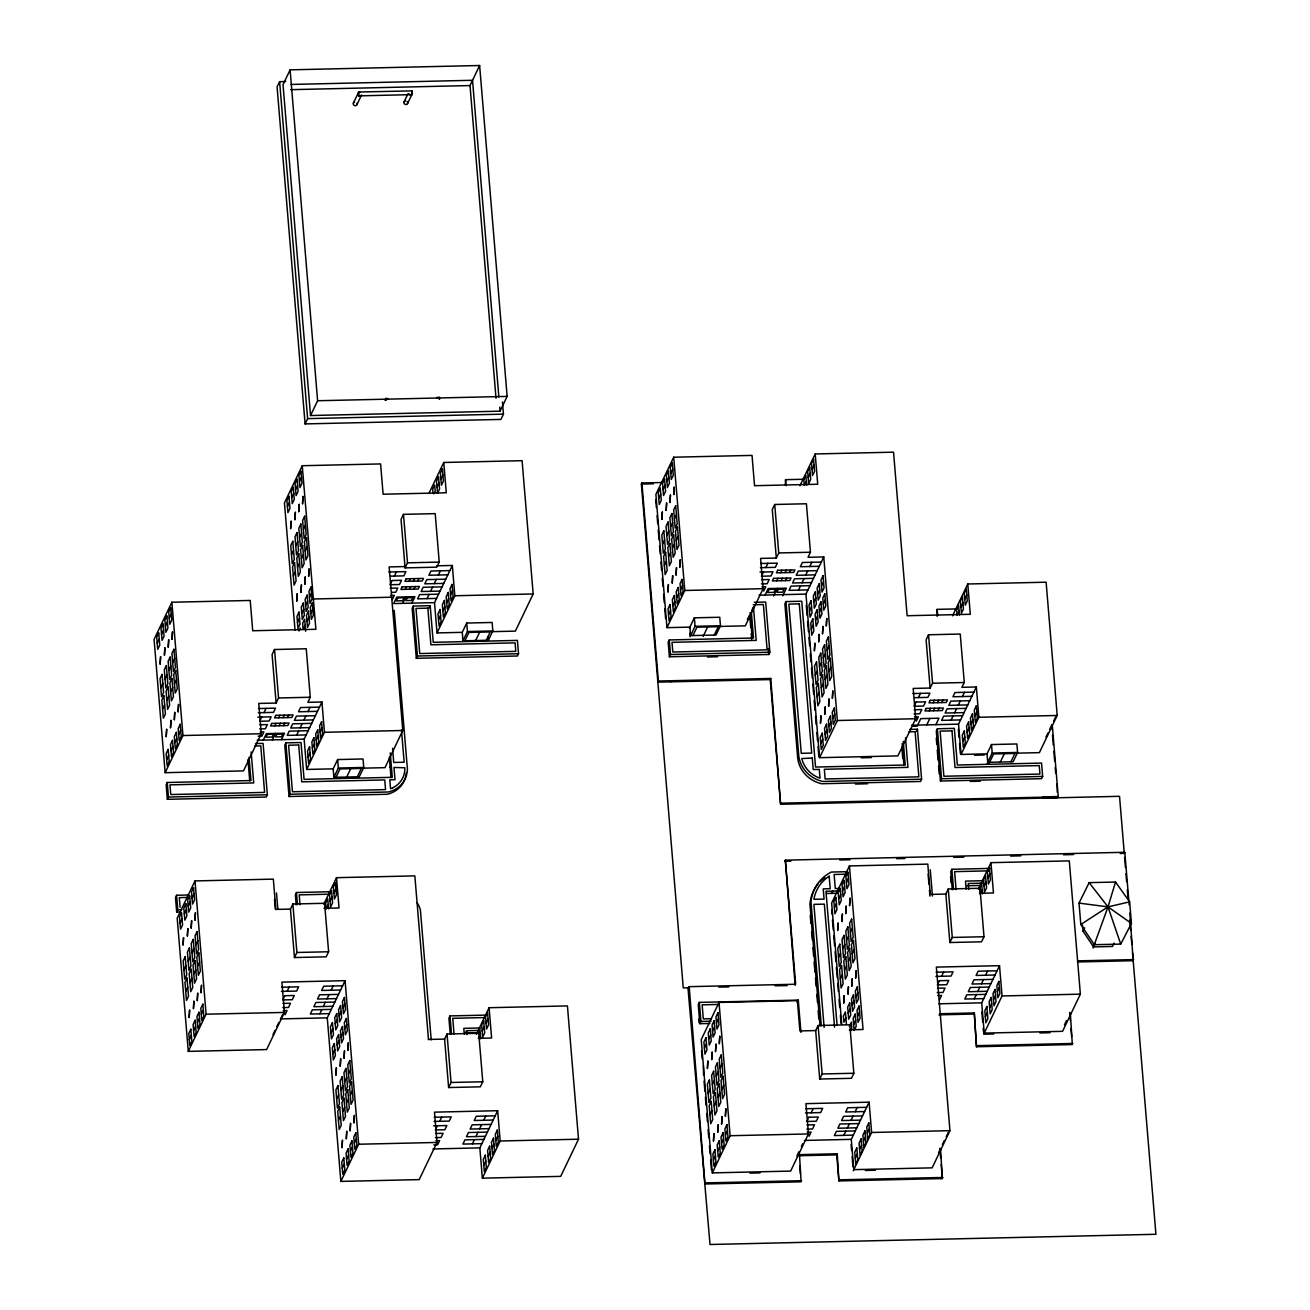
<?xml version="1.0" encoding="UTF-8"?>
<svg xmlns="http://www.w3.org/2000/svg" width="1310" height="1310" viewBox="0 0 1310 1310"><rect width="100%" height="100%" fill="white"/><g stroke="black" fill="none" stroke-linecap="round" stroke-linejoin="round"><path stroke-width="1.5" d="M385.549 399.959L385.877 398.207L386.221 400.287M438.866 398.731L439.194 396.979L439.538 399.059M1115.531 882.039L1107.998 906.88L1094.276 944.706L1120.721 944.101L1131.431 923.386L1129.646 901.853L1115.531 882.039L1089.15 882.645L1079.031 903.098L1080.815 924.467L1094.276 944.706M719.305 626.442L745.308 625.852L763.108 588.681L760.586 558.404L776.322 558.044L778.746 552.951L774.718 504.481L806.42 503.76L810.448 552.231L808.024 557.307L823.761 556.947L837.368 720.516L819.552 757.688L897.89 755.886L915.69 718.731L913.185 688.438L930.1 688.045L932.556 683.231L928.528 634.777L960.246 634.04L964.275 682.51L961.818 687.324L976.343 686.98L978.865 717.274L961.065 754.445L987.036 753.84L991.49 744.555L1016.887 743.965L1017.592 752.448L1013.138 761.749L987.74 762.322L987.036 753.84M285.727 81.531L279.619 81.678L277.081 86.951L305.099 423.916L500.928 419.413L503.449 414.14L502.45 401.957M290.099 69.839L283.026 84.626L310.535 415.532L500.043 411.176L507.134 396.406L479.624 65.5L290.099 69.839L317.61 400.745L310.535 415.532M353.438 102.999L358.089 93.288M356.877 104.751L361.527 95.024A1.932 1.785 25.6 0 1 358.236 95.106A1.932 1.785 25.6 0 1 359.66 92.339M404.102 101.836L407.983 93.747M407.541 103.588L412.191 93.861M491.61 631.666L515.37 631.125L533.17 593.954L522.084 460.678L443.762 462.479L446.284 492.773L383.11 494.214L380.588 463.92L302.25 465.721L315.89 629.291L252.715 630.749L250.21 600.455L171.872 602.24L154.072 639.411L165.142 772.687L243.48 770.902L261.279 733.731L258.758 703.437L276.132 703.044L278.555 697.968L274.527 649.514L306.245 648.777L310.273 697.247L307.85 702.324L321.933 701.996L324.454 732.29L306.655 769.445L333.182 768.839L337.636 759.554L363.034 758.965L363.738 767.447L359.284 776.748L333.886 777.321L333.182 768.839M157.233 643.292L159.247 639.083M161.539 634.302L163.57 630.077M165.387 626.278L167.402 622.053M169.236 618.222L171.266 613.997M168.875 670.409L170.889 666.184M172.674 662.582L174.705 658.357M160.819 687.717L162.833 683.492M165.044 678.908L167.074 674.683M170.66 691.778L172.691 687.553M174.476 683.951L176.49 679.726M162.604 709.087L164.634 704.862M166.845 700.293L168.859 696.068M305.099 423.916L307.621 418.627L279.619 81.678M495.999 398.191L470.012 85.559L479.624 65.5M302.25 465.721L284.45 502.893L295.028 630.11M287.43 506.577L289.461 502.352M291.753 497.571L293.767 493.346M295.585 489.547L297.616 485.322M299.45 481.49L301.464 477.266M166.665 759.653L168.695 755.444M170.971 750.646L173.002 746.438M174.82 742.639L176.85 738.414M178.684 734.582L180.698 730.358M165.142 772.687L182.958 735.532L171.872 602.24M249.047 757.311L250.98 780.563L167.238 782.496L166.157 784.772L167.352 799.313L266.257 797.037L267.355 794.761L263.081 743.392L255.499 743.556M167.352 799.313L168.45 797.037L167.238 782.496M299.564 537.362L301.595 533.137M291.508 554.654L293.538 550.429M295.749 545.861L297.779 541.636M303.38 529.535L305.394 525.31M301.365 558.731L303.396 554.507M305.165 550.904L307.195 546.679M293.309 576.023L295.323 571.799M297.55 567.23L299.564 563.005M274.527 649.514L272.103 654.574L276.132 703.044M297.485 622.414L299.499 618.189M301.791 613.408L303.822 609.183M305.639 605.384L307.654 601.175M309.488 597.344L311.518 593.119M298.991 630.962L300.35 628.145M305.165 625.197L303.134 629.422L302.643 623.364L304.657 619.139L305.672 631.256M306.982 621.415L308.996 617.19M310.83 613.358L312.861 609.134M260.313 719.845L261.673 717.045M264.014 712.607L266.028 708.383M188.82 894.992L176.588 895.27L175.491 897.547L176.703 912.087L180.796 911.989M176.703 912.087L177.8 909.811L176.588 895.27M290.443 909.091L294.472 957.544L326.19 956.824L328.613 951.764L324.585 903.294L292.867 904.015L290.443 909.091L275.853 909.418L273.331 879.125L195.01 880.926L177.194 918.097L188.28 1051.373L266.618 1049.572L284.417 1012.417L281.896 982.123L345.07 980.666L358.678 1144.236L340.862 1181.407L419.2 1179.606L437 1142.451L434.478 1112.157L497.653 1110.7L500.174 1140.994L482.358 1178.165L560.696 1176.364L578.512 1139.209L567.426 1005.916L489.089 1007.717L476.365 1034.261M263.261 740.101L266.356 733.633L284.548 733.223L281.453 739.675M180.027 923.108L182.041 918.883M184.333 914.102L186.364 909.877M188.181 906.078L190.196 901.853M192.03 898.021L194.06 893.813M274.854 725.855L276.066 723.333M278.719 717.782L279.931 715.244M272.365 739.888L275.46 733.42M279.177 725.756L280.389 723.235M283.058 717.683L284.27 715.145M283.5 725.658L284.712 723.12M287.381 717.569L288.593 715.047M390.249 752.923L392.279 777.321L304.084 779.352L301.022 742.524L285.858 742.868L284.778 745.144L289.035 796.513L387.187 794.269A26.724 24.874 25.6 0 0 406.215 773.113M191.997 952.714L194.011 948.489M183.924 970.022L185.954 965.797M188.165 961.212L190.196 957.004M195.796 944.887L197.81 940.662M296.682 735.156L298.696 730.931M300.186 727.82L302.217 723.595M303.871 720.14L305.885 715.915M307.981 711.559L310.011 707.334M403.48 514.355L401.056 519.431L405.085 567.885L436.787 567.164L439.227 562.105L435.198 513.635L403.48 514.355L407.508 562.825L405.085 567.885M306.655 769.445L304.133 739.151L321.933 701.996M193.782 974.083L195.812 969.858M197.581 966.256L199.611 962.031M185.725 991.392L187.739 987.167M189.966 982.598L191.98 978.374M429.336 492.56L443.762 462.479M394.392 576.072L396.422 571.848M433.872 493.854L435.215 491.037L434.707 484.978L432.693 489.203L433.02 493.231M437.032 487.238L439.063 483.013M440.897 479.182L442.911 474.973M289.035 796.513L290.132 794.237L285.858 742.868M308.046 757.065L310.077 752.841M312.369 748.059L314.384 743.834M316.201 740.035L318.232 735.811M320.066 731.979L322.096 727.754M392.296 599.571L394.31 595.346L390.527 595.444M189.295 1039.551L191.326 1035.326M193.618 1030.544L195.632 1026.32M197.45 1022.537L199.48 1018.312M201.314 1014.48L203.345 1010.256M405.232 589.336L406.444 586.798M409.113 581.247L410.325 578.709M188.28 1051.373L206.096 1014.202L195.01 880.926M402.743 603.353L405.838 596.901M409.555 589.238L410.783 586.7M413.436 581.149L414.648 578.611M413.894 589.14L415.106 586.602M417.759 581.05L418.971 578.512M411.848 603.157L414.942 596.689L396.75 597.114L393.639 603.566L434.511 602.633L452.327 565.462L436.688 565.822M413.256 606.072L412.175 608.348L416.318 658.324L517.434 655.999L518.531 653.723L517.417 640.393L433.233 642.326L430.188 605.678L413.256 606.072L417.415 656.032L416.318 658.324M333.886 777.321L338.34 768.037L337.636 759.554M335.982 777.272L339.978 768.921L361.331 768.43L357.335 776.781M427.06 598.621L429.091 594.396M430.581 591.301L432.595 587.077M434.249 583.621L436.279 579.397M438.375 575.024L440.389 570.8M346.708 777.026L350.72 768.675M429.107 607.955L430.188 605.678M331.152 891.717L296.469 892.519L295.372 894.796L296.207 904.866M438.539 619.794L440.569 615.569M442.862 610.788L444.876 606.563M446.694 602.764L448.724 598.539M450.558 594.724L452.572 590.499M462.266 632.337L462.97 640.819L488.368 640.246L492.822 630.945L492.118 622.463L466.72 623.052L462.266 632.337L437.032 632.926L454.832 595.755L452.327 565.462M404.97 566.559L389.152 566.919L402.792 730.489L384.976 767.66L362.641 768.168M294.472 957.544L296.895 952.485L292.867 904.015M323.783 904.228L336.506 877.684L414.844 875.882L428.485 1039.567M390.167 767.382L391.264 765.106M328.221 904.817L326.206 909.042L325.699 902.983L327.729 898.758L328.564 908.845M330.038 901.018L332.069 896.793M333.903 892.962L335.917 888.737M287.136 991.277L289.166 987.052M272.988 1034.654L275.018 1030.43M276.836 1026.647L278.85 1022.422M280.684 1018.59L282.714 1014.366M462.97 640.819L467.424 631.535L466.72 623.052M285.04 1014.775L287.07 1010.55L283.271 1010.649M464.903 640.786L468.898 632.435L490.251 631.944L486.256 640.295M475.645 640.541L479.64 632.19M319.82 1013.825L321.834 1009.601M323.324 1006.506L325.339 1002.281M327.009 998.826L329.023 994.601M331.119 990.229L333.149 986.004M340.862 1181.407L327.271 1017.837L345.07 980.666M330.939 1032.837L332.953 1028.612M335.245 1023.831L337.276 1019.606M339.094 1015.823L341.108 1011.598M342.942 1007.767L344.972 1003.542M332.805 1053.846L334.836 1049.621M337.128 1044.84L339.159 1040.615M340.96 1036.832L342.991 1032.608M344.825 1028.776L346.855 1024.551M344.71 1081.7L346.741 1077.475M336.654 1098.992L338.684 1094.767M340.895 1090.198L342.925 1085.974M348.526 1073.872L350.54 1069.648M1129.171 904.915L1124.799 852.286L785.345 860.162L795.661 984.236L689.175 986.676L688.651 987.773L683.263 987.904L641.376 484.061L641.9 482.964L662.074 482.506M346.511 1103.069L348.542 1098.844M350.31 1095.242L352.341 1091.017M338.455 1120.378L340.469 1116.153M342.696 1111.568L344.71 1107.343M1016.282 753.168L1039.387 752.644L1057.203 715.473L1046.117 582.197L967.779 583.998L970.301 614.292L907.126 615.733L893.535 452.163L815.197 453.964L817.718 484.242L754.544 485.699L752.038 455.405L673.7 457.206L655.884 494.361L666.97 627.654L689.895 627.13L690.616 635.612L715.997 635.023L720.451 625.738L719.747 617.256L694.349 617.829L689.371 628.227M658.733 498.471L660.764 494.263M663.057 489.482L665.071 485.257M666.888 481.458L668.919 477.233M670.753 473.401L672.783 469.176M342.27 1168.176L344.301 1163.951M346.593 1159.17L348.607 1154.945M350.425 1151.146L352.456 1146.938M354.29 1143.106L356.304 1138.881M670.622 526.849L672.652 522.625M674.421 519.022L676.451 514.797M662.565 544.141L664.579 539.917M666.806 535.348L668.82 531.123M664.35 565.527L666.381 561.302M668.591 556.717L670.622 552.492M672.423 548.219L674.437 543.994M676.222 540.391L678.252 536.167M486.174 1015.103L450.001 1015.921L448.921 1018.214L450.247 1034.163M444.598 1039.092L447.037 1034.016L478.74 1033.295L482.768 1081.765L480.344 1086.825L448.626 1087.546L444.598 1039.092L428.435 1039.452M478.723 1030.446L466.557 1030.724L465.459 1033.001L479.656 1032.673M668.542 614.783L670.556 610.558M672.849 605.777L674.879 601.552M676.697 597.769L678.711 593.545M680.545 589.713L682.575 585.488M666.97 627.654L684.786 590.483L673.7 457.206M448.626 1087.546L451.066 1082.486L447.037 1034.016M477.839 1033.017L479.853 1028.792L480.688 1038.879M751.35 612.294L753.496 638.019L669.279 639.951L668.182 642.227L669.394 656.768L768.774 654.492L769.854 652.216L765.695 602.06L754.314 602.305M479.001 1037.667L480.361 1034.851M482.178 1031.052L484.192 1026.827M486.026 1022.995L488.057 1018.787M437.393 1125.748L435.362 1129.973L444.843 1129.76L446.857 1125.536L433.594 1125.847M439.718 1121.311L441.748 1117.086M669.394 656.768L670.491 654.492L669.279 639.951M658.373 681.036L657.849 682.133L770.231 679.562L770.755 678.465L658.373 681.036L641.9 482.964M690.616 635.612L695.053 626.311L694.349 617.829M670.867 681.839L671.408 681.004M692.924 635.547L696.936 627.195L718.273 626.704L714.277 635.055M703.142 636.398L707.662 626.95M803.963 479.247L785.558 479.673L785.361 484.782M774.718 504.481L772.278 509.557L776.322 558.044M472.402 1143.859L474.417 1139.651M475.907 1136.54L477.937 1132.315M479.591 1128.86L481.605 1124.635M483.701 1120.263L485.732 1116.054M482.358 1178.165L479.853 1147.871L497.653 1110.7M799.935 485.813L815.197 453.964M806.354 481.31L804.324 485.535L803.832 479.476L805.846 475.252L806.682 485.355M808.172 477.528L810.186 473.303M812.02 469.471L814.05 465.246M763.501 571.995L761.47 576.22L770.951 575.991L772.966 571.782L759.996 572.077M765.842 567.558L767.856 563.333M483.799 1165.474L485.813 1161.249M488.106 1156.468L490.136 1152.243M491.954 1148.461L493.968 1144.236M495.819 1140.404L497.833 1136.179M747.371 619.597L749.402 615.372M751.678 610.591L753.037 607.774M763.73 591.056L765.76 586.831L761.962 586.913M765.089 595.051L768.184 588.583L786.377 588.174L782.758 595.739M776.732 580.821L777.943 578.283M780.744 572.732L781.955 570.194M773.653 595.935L777.288 588.386M781.104 580.707L782.316 578.185M785.067 572.634L786.278 570.096M785.476 580.608L786.688 578.087M789.39 572.535L790.601 569.997M903.261 741.378L905.226 765.007L815.541 767.054L801.753 601.225L785.967 601.585L784.87 603.861L797.708 758.228A29.475 27.445 25.6 0 0 821.73 783.74L920.504 781.481L921.601 779.204L917.442 729.228L909.861 729.408M798.51 590.106L800.525 585.881M802.015 582.786L804.045 578.562M805.699 575.106L807.713 570.882M809.809 566.51L811.84 562.285M819.552 757.688L805.961 594.118L823.761 556.947M809.498 611.115L811.529 606.89M813.821 602.109L815.835 597.884M817.653 594.085L819.683 589.86M821.517 586.029L823.548 581.804M807.942 625.509L808.483 624.411M811.267 629.16L813.297 624.935M815.59 620.154L817.62 615.929M819.421 612.147L821.452 607.922M823.286 604.09L825.316 599.865M823.335 658.013L825.365 653.788M827.134 650.186L829.164 645.961M815.279 675.321L817.293 671.097M819.52 666.512L821.534 662.287M825.136 679.382L827.15 675.158M828.935 671.555L830.966 667.33M817.063 696.691L819.094 692.466M821.304 687.897L823.335 683.673M1120.214 853.481L1124.275 853.383L1119.526 796.316L780.596 804.274L770.755 678.465M820.748 743.458L822.778 739.233M825.071 734.451L827.085 730.227M828.902 726.428L830.933 722.203M832.767 718.371L834.781 714.163M800.967 1032.46L798.265 1000.119L699.343 1002.396L698.263 1004.672L699.835 1023.699L709.938 1023.47M699.835 1023.699L700.932 1021.423L699.343 1002.396M795.137 985.333L785.345 860.162M815.672 1030.577L819.7 1079.047L851.418 1078.31L853.842 1073.25L849.813 1024.78L818.111 1025.517L815.672 1030.577L799.886 1030.937L797.364 1000.644L719.026 1002.445L701.227 1039.616L712.312 1172.892L790.634 1171.091L808.45 1133.936L805.928 1103.642L869.103 1102.185L871.608 1132.479L853.285 1170.747M704.42 1048.082L706.45 1043.857M708.743 1039.076L710.757 1034.851M712.575 1031.052L714.605 1026.827M716.439 1022.995L718.469 1018.771M703.421 1065.931L703.552 1075.101M957.413 608.904L937.174 609.363L937.125 616.339M716.193 1076.034L718.224 1071.809M720.009 1068.207L722.023 1063.982M708.137 1093.342L710.167 1089.118M712.378 1084.549L714.392 1080.324M928.528 634.777L926.104 639.837L930.1 688.045M709.938 1114.712L711.952 1110.487M717.995 1097.42L720.009 1093.195M721.794 1089.592L723.824 1085.368M714.163 1105.918L716.193 1101.694M952.517 615.847L967.779 583.998M959.084 610.968L957.07 615.192L956.562 609.134L958.576 604.909L959.428 614.996M960.901 607.169L962.932 602.944M964.766 599.112L966.78 594.887M918.425 697.591L920.439 693.367M831.817 893.354L832.914 891.078M916.312 721.09L918.343 716.865L914.544 716.963M945.836 894.059L949.865 942.529L981.583 941.792L984.006 936.732L979.978 888.262L948.26 888.982L945.836 894.059L930.297 894.419L927.791 864.125L849.453 865.926L831.654 903.081L841.724 1024.256M916.345 731.504L917.442 729.228M713.393 1160.054L715.424 1155.829M717.716 1151.048L719.73 1146.823M721.548 1143.04L723.578 1138.816M725.413 1134.984L727.427 1130.759M834.404 907.732L836.435 903.507M838.728 898.726L840.742 894.501M842.559 890.718L844.59 886.493M846.424 882.662L848.438 878.437M929.265 710.855L930.477 708.317M933.129 702.766L934.341 700.228M689.175 986.676L704.976 1183.994L801.114 1181.8L799.477 1154.65L837.254 1153.783L838.891 1180.932L942.381 1178.558L940.547 1149.197M712.312 1172.892L730.112 1135.721L719.026 1002.445M926.776 724.872L929.871 718.42M933.588 710.757L934.8 708.219M937.469 702.668L938.68 700.13M797.184 1002.396L798.265 1000.119M937.911 710.659L939.123 708.12M941.792 702.569L943.003 700.031M935.864 724.676L938.959 718.207L920.766 718.633L917.147 726.182L913.086 726.28M937.387 728.769L936.29 731.045L940.449 781.022L1041.565 778.697L1042.645 776.421L1041.548 763.091L957.364 765.024L954.319 728.376L937.387 728.769L941.546 778.746L940.449 781.022M951.093 720.14L953.107 715.915M954.597 712.82L956.628 708.595M958.281 705.14L960.296 700.916M962.392 696.543L964.422 692.319M846.587 940.203L848.618 935.979M850.387 932.376L852.417 928.151M838.531 957.512L840.545 953.287M842.756 948.702L844.786 944.477M961.065 754.445L958.543 724.152L976.343 686.98M840.316 978.881L842.346 974.656M844.557 970.071L846.587 965.863M848.372 961.573L850.403 957.348M852.188 953.746L854.202 949.521M962.784 741.231L964.799 737.006M967.091 732.225L969.122 728M970.939 724.201L972.953 719.992M974.787 716.161L976.818 711.936M845.9 1017.952L843.869 1022.177L843.378 1016.118L845.392 1011.893L846.407 1024.011M848.192 1013.17L850.223 1008.946M852.04 1005.147L854.054 1000.922M855.888 997.09L857.919 992.882M819.7 1079.047L822.14 1073.971L818.111 1025.517M849.338 1026.352L851.353 1022.128L851.86 1028.186L850.517 1031.003M811.168 1112.796L813.199 1108.571M853.678 1024.404L855.708 1020.179M857.542 1016.347L859.556 1012.122M796.857 1155.993L798.871 1151.768M801.376 1146.561L802.719 1143.745M799.477 1154.65L798.953 1155.747L836.73 1154.88L837.254 1153.783M987.216 763.419L992.194 753.037L991.49 744.555M809.072 1136.294L811.087 1132.069L807.304 1132.168M989.083 763.386L993.602 753.938L1014.955 753.447L1010.96 761.798M1000.332 762.043L1004.344 753.692M989.983 868.415L951.862 869.283L950.782 871.559L952.288 889.752M843.837 1135.344L845.867 1131.12M847.357 1128.025L849.371 1123.8M851.025 1120.345L853.056 1116.12M855.152 1111.748L857.166 1107.523M993.733 1033.983L983.712 1034.212L1002.035 995.96L999.514 965.667L936.355 967.107L949.947 1130.677L932.147 1167.849L853.809 1169.65L851.287 1139.356L869.103 1102.185M1045.937 737.186L1047.967 732.961M1049.785 729.162L1051.799 724.938M1053.649 721.106L1055.663 716.898M949.865 942.529L952.288 937.452L948.26 888.982M978.242 889.228L990.949 862.668L1069.287 860.883L1080.373 994.159L1062.557 1031.33L984.236 1033.115L981.714 1002.838L999.514 965.667M982.205 889.85L980.175 894.075L979.667 888.016L981.698 883.792L982.533 893.895M984.006 886.068L986.037 881.843M987.871 878.011L989.901 873.786M941.595 976.278L943.609 972.053M855.266 1158.22L857.297 1153.995M859.589 1149.214L861.603 1144.989M863.421 1141.207L865.451 1136.982M867.285 1133.15L869.3 1128.925M939.483 999.776L941.546 995.469L937.763 995.551M1043.071 796.873L1042.563 798.265L1043.071 796.873L1058.234 796.529L1052.356 725.92M1056.22 772.294L1055.696 773.391L1055.189 767.349M1057.17 783.855L1057.252 792.19M1058.234 796.529L1057.71 797.626L1042.547 797.97M974.263 998.826L976.278 994.601M977.768 991.49L979.798 987.281M981.452 983.81L983.466 979.585M985.562 975.229L987.593 971.005M1070.352 1013.334L1072.333 1044.561L976.49 1046.755L974.296 1012.941L939.532 1013.744M985.349 1016.756L987.363 1012.532M989.656 1007.75L991.686 1003.526M993.504 999.743L995.518 995.518M997.352 991.686L999.383 987.462M976.49 1046.755L974.296 1012.941M938.517 1152.767L940.531 1148.543M942.349 1144.744L944.379 1140.519M946.213 1136.703L948.227 1132.479M940.842 1178.591L941.382 1177.494M1114.09 943.085L1112.468 946.459L1093.522 946.901L1083.059 931.181L1084.68 927.808M1124.275 853.383L1124.799 852.286M1092.998 947.998L1095.127 943.528M1064.457 1024.813L1066.471 1020.588M1129.842 913.021L1133.183 960.688L1077.426 961.966M412.077 90.898L358.662 92.011L358.351 94.271L358.694 95.859L412.011 94.631L411.897 90.816M829.148 876.243L827.527 877.34A39.202 36.5 25.6 0 0 813.903 899.266L824.072 899.135L823.22 888.868L830.196 888.72L829.148 876.144M1080.815 924.467L1107.998 906.88L1129.646 901.853M358.694 95.859L358.662 92.011M687.979 987.887L710.004 1244.5L1155.928 1234.282L1132.511 952.583M291.18 84.446L472.533 80.287L498.864 396.979M290.689 89.669L470.012 85.559M317.61 400.745L507.134 396.406M307.621 418.627L503.449 414.14M641.376 484.061L653.477 483.783M778.746 552.951L810.448 552.231M407.508 562.825L439.227 562.105M388.841 572.028L405.887 571.635L403.873 575.86L390.609 576.154M449.87 570.587L430.925 571.029L428.894 575.237L447.84 574.812M760.684 563.496L777.338 563.12L775.307 567.345L760.455 567.672M821.304 562.072L802.359 562.498L800.328 566.722L819.29 566.297M445.76 579.184L426.798 579.609L424.784 583.834L443.73 583.408M817.194 570.652L798.249 571.094L796.218 575.319L815.164 574.877M390.183 588.223L397.765 588.043L395.751 592.267L391.952 592.349M442.076 586.864L423.114 587.289L421.1 591.514L440.045 591.088M761.634 579.691L769.216 579.528L767.185 583.752L761.503 583.883M813.51 578.349L794.564 578.774L792.534 582.999L811.496 582.557M438.555 594.183L419.609 594.625L417.579 598.85L436.541 598.408M810.006 585.668L791.06 586.094L789.029 590.319L807.975 589.893M313.368 598.998L391.706 597.213M454.832 595.755L533.17 593.954M684.786 590.483L763.108 588.681M759.014 595.198L805.961 594.118M753.25 604.761L763.37 604.532L767.136 649.842L672.816 652.02L672.014 642.326L756.214 640.393L753.414 606.743M467.424 631.535L492.822 630.945M695.053 626.311L720.451 625.738M417.415 656.032L518.531 653.723M670.491 654.492L769.854 652.216M707.4 656.981L717.536 656.752M278.555 697.968L310.273 697.247M932.556 683.231L964.275 682.51M258.447 708.546L275.509 708.153L273.479 712.378L258.316 712.738M319.476 707.122L300.53 707.547L298.5 711.772L317.462 711.33M912.857 693.547L929.92 693.154L927.889 697.378L914.626 697.673M973.887 692.106L954.941 692.548L952.927 696.756L971.873 696.331M257.873 717.127L271.137 716.816L269.123 721.04L259.642 721.253M315.366 715.702L296.42 716.144L294.39 720.369L313.336 719.927M969.777 700.703L950.831 701.128L948.8 705.353L967.762 704.927M259.806 724.741L267.387 724.577L265.357 728.786L259.675 728.917M311.682 723.382L292.736 723.824L290.705 728.049L309.668 727.607M914.216 709.742L921.798 709.562L919.767 713.786L914.085 713.917M966.092 708.383L947.146 708.808L945.116 713.033L964.078 712.607M308.177 730.718L289.232 731.144L287.201 735.368L306.147 734.943M962.588 715.702L943.642 716.144L941.612 720.369L960.558 719.927M260.133 731.962L263.932 731.881L261.902 736.105L258.119 736.187M182.958 735.532L261.279 733.731M324.454 732.29L402.792 730.489M837.368 720.516L915.69 718.731M978.865 717.274L1057.203 715.473M257.186 740.232L304.133 739.151M911.596 725.232L958.543 724.152M254.697 746.012L260.755 745.865L264.62 792.403L170.775 794.548L169.972 784.854L253.714 782.938L251.127 751.924M909.042 731.848L915.117 731.7L918.867 776.83L825.136 778.975L824.334 769.281L907.945 767.365L905.505 737.841M338.34 768.037L363.738 767.447M992.194 753.037L1017.592 752.448M861.21 757.819L871.248 757.589M974.525 755.215L984.514 754.986M921.601 779.204L822.811 781.464A29.475 27.445 25.6 0 1 798.789 755.952L785.967 601.585M941.546 778.746L1042.645 776.421M168.45 797.037L267.355 794.761M290.132 794.237L388.284 791.993A26.724 24.874 25.6 0 0 407.05 764.745L394.212 610.378M855.463 784.051L867.564 783.773M970.251 781.431L980.371 781.186M781.137 803.177L1043.087 797.168M1063.458 854.775L1073.594 854.546M784.821 861.26L790.929 861.112M839.759 859.999L849.928 859.769M896.711 858.689L904.85 858.508M953.68 857.379L963.849 857.149M1010.632 856.069L1020.801 855.839M847.504 871.69L831.342 872.051A41.773 38.891 25.6 0 0 811.005 901.853L821.304 1025.763M846.391 874.196L834.126 874.474L835.289 888.54L839.383 888.442M989.066 870.855L954.597 871.641L956.087 889.555M187.379 897.448L179.306 897.628L180.125 907.322M329.481 894.19L299.204 894.877L300.023 904.751M983.761 880.697L965.503 881.106L966.174 889.113M982.435 883.153L968.237 883.48L968.745 889.474M967.14 885.756L981.337 885.429M838.973 890.947L825.955 891.242L837.106 1025.37M826.594 893.486L837.892 893.224M177.8 909.811L181.877 909.713M324.029 908.321L339.028 907.977L336.506 877.684M979.536 893.289L993.471 892.962L990.949 862.668M296.895 952.485L328.613 951.764M952.288 937.452L984.006 936.732M1077.95 960.869L1133.707 959.591M281.584 987.232L298.647 986.839L296.617 991.064L281.453 991.408M342.614 985.791L323.668 986.233L321.638 990.458L340.6 990.016M936.028 972.216L953.09 971.84L951.06 976.048L935.897 976.408M997.057 970.792L978.112 971.218L976.097 975.442L995.043 975.017M338.504 994.388L319.558 994.814L317.528 999.039L336.474 998.613M992.947 979.372L974.001 979.814L971.971 984.039L990.933 983.597M718.797 987.085L728.851 986.938M775.045 985.791L787.114 985.611M282.944 1003.427L290.525 1003.247L288.495 1007.472L282.813 1007.603M334.82 1002.068L315.874 1002.494L313.843 1006.719L332.805 1006.293M937.469 988.231L945.05 988.067L942.938 992.472L937.256 992.603M989.263 987.052L970.317 987.494L968.287 991.719L987.249 991.277M331.315 1009.388L312.353 1009.83L310.339 1014.055L329.285 1013.612M985.759 994.388L966.813 994.814L964.782 999.039L983.728 998.613M206.096 1014.202L284.417 1012.417M1002.035 995.96L1080.373 994.159M718.486 1004.442L702.144 1004.819L703.306 1018.885L711.477 1018.689M280.389 1018.918L327.271 1017.837M938.926 1003.804L981.714 1002.838M485.224 1017.559L452.752 1018.312L454.046 1033.934M939.008 1014.841L973.756 1014.038M700.932 1021.423L711.035 1021.194M480.033 1027.973L463.805 1028.35L464.28 1034.114M478.232 1038.322L491.61 1038.011L489.089 1007.717M849.338 1029.807L863.061 1029.496L849.453 865.926M1039.911 1032.935L1049.949 1032.706M977.014 1045.658L1072.857 1043.464M451.066 1082.486L482.768 1081.765M822.14 1073.971L853.842 1073.25M434.167 1117.266L451.229 1116.873L449.199 1121.098L434.036 1121.442M495.196 1115.825L476.25 1116.267L474.22 1120.492L493.182 1120.05M805.617 1108.751L822.664 1108.358L820.649 1112.583L805.486 1112.927M866.647 1107.31L847.685 1107.752L845.671 1111.977L864.616 1111.535M491.086 1124.422L472.14 1124.848L470.11 1129.073L489.056 1128.647M862.52 1115.907L843.574 1116.333L841.56 1120.558L860.506 1120.132M435.526 1133.461L443.108 1133.281L441.077 1137.506L435.395 1137.637M487.402 1132.102L468.456 1132.528L466.425 1136.753L485.388 1136.327M806.96 1124.946L814.542 1124.766L812.527 1128.991L806.845 1129.122M858.852 1123.587L839.89 1124.013L837.876 1128.237L856.822 1127.812M483.898 1139.422L464.952 1139.864L462.921 1144.088L481.867 1143.646M855.332 1130.907L836.386 1131.349L834.355 1135.573L853.318 1135.131M435.853 1140.683L439.652 1140.584L437.622 1144.809L433.839 1144.907M358.678 1144.236L437 1142.451M500.174 1140.994L578.512 1139.209M730.112 1135.721L808.45 1133.936M871.608 1132.479L949.947 1130.677M432.971 1148.952L479.853 1147.871M804.422 1140.437L851.287 1139.356M749.942 1173.121L759.98 1172.892M865.337 1170.469L875.375 1170.239M705.5 1182.897L801.638 1180.703M839.415 1179.835L942.905 1177.461M1079.031 903.098L1107.998 906.88L1131.431 923.386M412.011 94.631L411.717 93.534M1089.15 882.645L1107.998 906.88L1120.721 944.101M408.736 93.599L408.916 93.943A1.932 1.785 25.6 0 0 411.553 94.549A1.932 1.785 25.6 0 0 412.044 92.044M1124.602 857.428L1125.437 867.547M1125.945 873.623L1126.616 881.728M1127.304 889.817L1127.976 897.923M1129.826 920.193L1130.661 930.313M1131.169 936.388L1131.84 944.494M1082.551 925.122L1083.059 931.181M1051.668 725.003L1051.995 729.031M1052.503 735.09L1053.338 745.161M1053.846 751.219L1054.681 761.29M1069.664 1012.433L1070.319 1020.457M1070.99 1028.497L1071.662 1036.521M958.347 729.293L959.018 737.366M959.526 743.425L960.361 753.528M981.861 1012.008L982.697 1022.095M983.204 1028.153L983.532 1032.198M937.174 609.363L937.649 615.241M951.862 869.283L953.549 889.49M950.585 876.701L951.093 882.76M936.273 738.152L936.765 744.145M937.256 750.139L938.091 760.127M938.599 766.121L939.254 774.128M930.264 869.774L932.442 896.056M928.119 874.228L928.937 884.185M929.445 890.161L929.936 896.138M939.86 1148.281L940.695 1158.367M941.202 1164.426L942.381 1178.558M902.164 743.671L903.965 765.318M901.968 748.698L902.787 758.539M806.272 605.302L807.107 615.405M807.615 621.464L808.45 631.567M808.958 637.626L809.629 645.699M810.3 653.772L810.972 661.845M811.48 667.904L812.315 678.007M812.822 684.066L813.657 694.169M814.165 700.228L815 710.315M815.508 716.374L816.179 724.446M816.85 732.536L817.522 740.608M818.029 746.667L818.865 756.771M831.621 910.122L831.948 914.069M832.439 920.013L833.258 929.904M833.75 935.831L834.568 945.722M835.076 951.666L835.895 961.556M836.386 967.484L837.221 977.489M837.712 983.482L838.384 991.474M839.039 999.481L839.71 1007.472M840.365 1015.479L841.036 1023.47M851.107 1144.498L851.598 1150.557M852.106 1156.615L852.941 1166.702M834.552 1027.138L824.334 904.129L813.903 904.375L824.137 1027.367M785.558 479.673L786.066 485.699M836.73 1154.88L838.891 1180.932M820.044 1026.008L809.924 904.146A41.773 38.891 25.6 0 1 817.98 884.135M810.235 915.362L810.906 923.452M811.578 931.557L812.249 939.647M812.92 947.752L813.592 955.841M814.1 961.917L814.951 972.069M815.459 978.161L816.13 986.315M816.801 994.454L817.489 1002.592M818.16 1010.747L818.832 1018.885M768.266 648.483L768.774 654.492M770.231 679.562L780.596 804.274M799.788 1165.769L800.443 1173.776M750.09 612.589L752.235 638.33M749.893 617.649L750.728 627.556M751.219 633.483L751.711 639.427M689.797 633.303L690.075 636.709M655.704 499.503L656.375 507.576M657.047 515.665L657.718 523.738M658.226 529.797L659.061 539.9M659.569 545.959L660.24 554.032M660.911 562.105L661.583 570.178M662.254 578.267L662.925 586.34M663.597 594.413L664.268 602.502M664.776 608.56L665.611 618.648M701.538 1050.833L702.209 1058.922M704.059 1081.159L704.895 1091.246M705.402 1097.305L706.074 1105.378M706.745 1113.451L707.416 1121.524M708.088 1129.597L708.759 1137.669M709.431 1145.742L710.102 1153.815M710.609 1159.858L711.445 1169.961M698.836 1019.098L699.147 1022.897M499.716 407.115L500.043 411.176M488.09 636.856L488.368 640.246M434.511 602.633L437.032 632.926M466.557 1030.724L466.868 1034.572M450.001 1015.921L451.492 1033.868M431.203 1039.894L420.395 909.893A26.413 24.595 25.6 0 0 417.038 902.59M401.466 729.965L404.151 762.224L393.737 762.469L392.558 748.354M389.332 757.229L391.019 777.567M296.469 892.519L297.468 904.588M276.492 892.978L277.835 909.074M274.494 899.413L275.313 909.271M247.95 759.587L249.735 780.907M356.942 103.359A1.932 1.785 25.6 0 1 355.796 105.619A1.932 1.785 25.6 0 1 353.356 104.391A1.932 1.785 25.6 0 1 354.519 102.131M407.05 101.394A1.932 1.785 25.6 0 1 406.902 104.26A1.932 1.785 25.6 0 1 404.037 103.228A1.932 1.785 25.6 0 1 405.674 100.886M436.607 397.634A1.932 1.785 25.6 0 1 439.472 398.666M385.124 400.385A1.932 1.785 25.6 0 1 388.251 399.026M820.06 881.794A41.773 38.891 25.6 0 1 824.809 877.651M158.739 633.025L156.725 637.25L157.724 649.351L159.755 645.142L158.739 633.025M163.062 624.018L161.032 628.243L162.047 640.344L164.077 636.136L163.062 624.018M166.91 615.995L164.88 620.219L165.879 632.337L167.909 628.112L166.91 615.995M170.758 607.938L168.744 612.163L169.743 624.28L171.774 620.056L170.758 607.938M160.59 656.752L160.147 664.072L160.59 656.752M164.864 647.811L164.438 655.131L164.864 647.811M168.695 639.837L168.253 647.156L168.695 639.837M172.494 631.911L172.052 639.231L172.494 631.911M170.136 657.096L168.122 661.321L169.629 679.497L171.643 675.272L170.136 657.096M173.935 649.269L171.921 653.493L173.428 671.67L175.458 667.445L173.935 649.269M162.08 674.404L160.049 678.629L161.572 696.805L163.586 692.581L162.08 674.404M166.321 665.611L164.29 669.819L165.797 687.996L167.827 683.771L166.321 665.611M171.938 678.465L169.907 682.69L171.413 700.866L173.444 696.642L171.938 678.465M175.736 670.638L173.706 674.863L175.229 693.039L177.243 688.814L175.736 670.638M163.865 695.774L161.851 699.999L163.357 718.175L165.387 713.95L163.865 695.774M168.106 686.98L166.092 691.205L167.598 709.381L169.612 705.157L168.106 686.98M166.665 729.326L166.223 736.629L166.665 729.326M170.939 720.385L170.513 727.689L170.939 720.385M174.754 712.411L174.328 719.714L174.754 712.411M178.553 704.469L178.127 711.788L178.553 704.469M288.953 496.293L286.923 500.518L287.938 512.636L289.952 508.411L288.953 496.293M293.26 487.287L291.246 491.512L292.245 503.63L294.275 499.405L293.26 487.287M297.108 479.264L295.077 483.488L296.093 495.606L298.107 491.381L297.108 479.264M300.973 471.223L298.942 475.432L299.941 487.549L301.971 483.325L300.973 471.223M168.188 749.385L166.157 753.594L167.172 765.711L169.186 761.487L168.188 749.385M172.494 740.379L170.48 744.588L171.479 756.705L173.509 752.48L172.494 740.379M176.342 732.356L174.312 736.58L175.327 748.698L177.341 744.473L176.342 732.356M180.191 724.299L178.176 728.524L179.175 740.641L181.206 736.417L180.191 724.299M291.082 521.282L290.64 528.585L291.082 521.282M295.372 512.341L294.93 519.644L295.372 512.341M299.188 504.366L298.745 511.67L299.188 504.366M302.987 496.441L302.544 503.744L302.987 496.441M292.785 541.341L290.755 545.566L292.261 563.742L294.291 559.517L292.785 541.341M297.01 532.548L294.996 536.773L296.502 554.949L298.533 550.724L297.01 532.548M300.841 524.049L298.811 528.274L300.334 546.45L302.348 542.225L300.841 524.049M304.64 516.222L302.626 520.447L304.133 538.623L306.147 534.398L304.64 516.222M302.626 545.418L300.612 549.643L302.119 567.819L304.149 563.595L302.626 545.418M306.442 537.591L304.411 541.816L305.918 559.992L307.948 555.767L306.442 537.591M294.57 562.727L292.556 566.935L294.062 585.111L296.093 580.887L294.57 562.727M298.811 553.917L296.781 558.142L298.303 576.318L300.317 572.093L298.811 553.917M297.157 593.839L296.715 601.159L297.157 593.839M301.431 584.899L301.005 592.218L301.431 584.899M305.263 576.924L304.821 584.244L305.263 576.924M309.062 568.999L308.62 576.318L309.062 568.999M298.991 612.13L296.977 616.355L297.976 628.472L300.006 624.248L298.991 612.13M303.314 603.124L301.284 607.349L302.299 619.466L304.329 615.241L303.314 603.124M307.162 595.117L305.132 599.341L306.131 611.442L308.161 607.234L307.162 595.117M311.01 587.06L308.996 591.285L309.995 603.402L312.026 599.178L311.01 587.06M308.505 611.131L306.474 615.356L307.49 627.474L309.504 623.249L308.505 611.131M312.353 603.075L310.339 607.3L311.338 619.417L313.368 615.192L312.353 603.075M271.743 723.431L270.515 725.953L287.823 725.56L289.052 723.022L271.743 723.431M275.788 715.342L274.576 717.864L291.884 717.471L293.096 714.933L275.788 715.342M181.533 912.824L179.519 917.049L180.518 929.167L182.548 924.942L181.533 912.824M185.856 903.818L183.826 908.043L184.841 920.16L186.855 915.936L185.856 903.818M189.688 895.794L187.674 900.019L188.673 912.137L190.703 907.912L189.688 895.794M193.553 887.754L191.522 891.979L192.537 904.08L194.568 899.872L193.553 887.754M267.371 734.353L266.012 737.17L272.202 737.039L273.561 734.206L267.371 734.353M276.885 734.157L275.575 736.908L281.519 736.777L282.829 734.026L276.885 734.157M183.531 937.616L183.089 944.936L183.531 937.616M187.821 928.675L187.379 935.995L187.821 928.675M191.637 920.701L191.195 928.02L191.637 920.701M195.436 912.775L194.993 920.095L195.436 912.775M185.201 956.709L183.171 960.934L184.677 979.11L186.708 974.886L185.201 956.709M189.426 947.916L187.412 952.124L188.918 970.301L190.949 966.076L189.426 947.916M193.258 939.401L191.227 943.626L192.75 961.802L194.764 957.577L193.258 939.401M197.057 931.574L195.043 935.798L196.549 953.975L198.58 949.75L197.057 931.574M195.043 960.77L193.028 964.995L194.535 983.171L196.566 978.947L195.043 960.77M186.986 978.079L184.972 982.303L186.478 1000.48L188.509 996.255L186.986 978.079M191.227 969.285L189.197 973.51L190.72 991.686L192.734 987.462L191.227 969.285M198.858 952.943L196.827 957.168L198.35 975.344L200.364 971.119L198.858 952.943M438.555 476.955L436.525 481.179L437.54 493.297L439.554 489.072L438.555 476.955M442.403 468.915L440.389 473.123L441.388 485.24L443.419 481.016L442.403 468.915M309.569 746.782L307.555 751.007L308.554 763.124L310.585 758.899L309.569 746.782M313.892 737.776L311.862 742L312.877 754.118L314.891 749.893L313.892 737.776M317.724 729.752L315.71 733.977L316.709 746.094L318.739 741.869L317.724 729.752M321.589 721.695L319.558 725.92L320.573 738.038L322.587 733.813L321.589 721.695M392.05 580.51L390.036 584.735L399.501 584.522L401.531 580.297L392.05 580.51M189.606 1010.19L189.164 1017.493L189.606 1010.19M193.88 1001.249L193.454 1008.553L193.88 1001.249M197.712 993.275L197.27 1000.578L197.712 993.275M201.511 985.349L201.069 992.653L201.511 985.349M402.121 586.896L400.909 589.434L418.217 589.042L419.429 586.503L402.121 586.896M406.182 578.807L404.97 581.345L422.279 580.952L423.49 578.414L406.182 578.807M190.818 1029.267L188.804 1033.492L189.803 1045.609L191.833 1041.385L190.818 1029.267M195.141 1020.261L193.11 1024.486L194.126 1036.603L196.14 1032.378L195.141 1020.261M198.973 1012.253L196.958 1016.478L197.957 1028.596L199.988 1024.371L198.973 1012.253M202.837 1004.197L200.807 1008.422L201.822 1020.539L203.836 1016.314L202.837 1004.197M397.781 597.868L396.324 600.897L402.628 600.75L404.086 597.72L397.781 597.868M407.197 597.753L405.854 600.586L411.406 600.455L412.765 597.622L407.197 597.753M440.062 609.51L438.031 613.735L439.046 625.852L441.061 621.628L440.062 609.51M444.368 600.504L442.354 604.729L443.353 616.846L445.384 612.621L444.368 600.504M448.217 592.48L446.186 596.705L447.201 608.822L449.215 604.598L448.217 592.48M452.065 584.44L450.05 588.665L451.049 600.766L453.08 596.558L452.065 584.44M331.561 890.735L329.531 894.959L330.546 907.077L332.576 902.852L331.561 890.735M335.425 882.678L333.395 886.903L334.41 899.02L336.424 894.796L335.425 882.678M284.81 995.715L282.78 999.939L292.261 999.726L294.275 995.502L284.81 995.715M332.445 1022.553L330.431 1026.778L331.43 1038.896L333.46 1034.671L332.445 1022.553M336.768 1013.547L334.738 1017.772L335.753 1029.889L337.767 1025.665L336.768 1013.547M340.6 1005.54L338.586 1009.764L339.585 1021.882L341.615 1017.657L340.6 1005.54M344.464 997.483L342.45 1001.708L343.449 1013.825L345.48 1009.601L344.464 997.483M334.328 1043.562L332.314 1047.787L333.313 1059.905L335.344 1055.68L334.328 1043.562M338.651 1034.556L336.621 1038.781L337.636 1050.898L339.65 1046.674L338.651 1034.556M342.483 1026.549L340.469 1030.774L341.468 1042.891L343.498 1038.666L342.483 1026.549M346.348 1018.492L344.317 1022.717L345.332 1034.834L347.346 1030.61L346.348 1018.492M336.392 1067.748L335.95 1075.068L336.392 1067.748M340.682 1058.808L340.24 1066.127L340.682 1058.808M344.497 1050.833L344.055 1058.153L344.497 1050.833M348.296 1042.907L347.854 1050.211L348.296 1042.907M345.987 1068.387L343.957 1072.612L345.48 1090.788L347.494 1086.563L345.987 1068.387M337.931 1085.679L335.9 1089.904L337.407 1108.08L339.437 1103.855L337.931 1085.679M342.156 1076.885L340.142 1081.11L341.648 1099.287L343.678 1095.062L342.156 1076.885M349.786 1060.56L347.772 1064.784L349.279 1082.961L351.293 1078.736L349.786 1060.56M347.772 1089.756L345.758 1093.981L347.265 1112.157L349.295 1107.933L347.772 1089.756M351.588 1081.929L349.557 1086.154L351.064 1104.33L353.094 1100.105L351.588 1081.929M339.716 1107.065L337.702 1111.289L339.208 1129.449L341.239 1125.241L339.716 1107.065M343.957 1098.255L341.926 1102.48L343.449 1120.656L345.463 1116.431L343.957 1098.255M342.467 1140.322L342.025 1147.626L342.467 1140.322M346.741 1131.381L346.315 1138.685L346.741 1131.381M350.572 1123.407L350.13 1130.71L350.572 1123.407M354.371 1115.465L353.929 1122.785L354.371 1115.465M660.256 488.204L658.242 492.429L659.241 504.53L661.272 500.322L660.256 488.204M664.579 479.198L662.549 483.423L663.564 495.524L665.578 491.316L664.579 479.198M668.411 471.174L666.397 475.399L667.396 487.517L669.426 483.292L668.411 471.174M672.276 463.118L670.245 467.342L671.26 479.46L673.274 475.235L672.276 463.118M343.793 1157.893L341.763 1162.117L342.778 1174.235L344.808 1170.01L343.793 1157.893M348.116 1148.886L346.086 1153.111L347.084 1165.229L349.115 1161.004L348.116 1148.886M351.948 1140.879L349.917 1145.087L350.933 1157.205L352.963 1152.996L351.948 1140.879M355.812 1132.822L353.782 1137.047L354.797 1149.165L356.811 1144.94L355.812 1132.822M662.336 512.046L661.894 519.366L662.336 512.046M666.61 503.106L666.184 510.409L666.61 503.106M670.442 495.131L670 502.45L670.442 495.131M674.241 487.205L673.798 494.509L674.241 487.205M671.883 513.536L669.868 517.761L671.375 535.937L673.405 531.713L671.883 513.536M675.698 505.709L673.667 509.934L675.19 528.11L677.204 523.885L675.698 505.709M663.826 530.828L661.812 535.053L663.318 553.229L665.349 549.005L663.826 530.828M668.067 522.035L666.037 526.26L667.56 544.436L669.574 540.211L668.067 522.035M673.684 534.906L671.653 539.13L673.176 557.307L675.19 553.082L673.684 534.906M677.483 527.078L675.469 531.303L676.975 549.48L679.006 545.255L677.483 527.078M665.627 552.214L663.597 556.439L665.12 574.599L667.134 570.39L665.627 552.214M669.868 543.404L667.838 547.629L669.344 565.805L671.375 561.581L669.868 543.404M668.395 584.62L667.969 591.923L668.395 584.62M672.685 575.663L672.243 582.983L672.685 575.663M676.5 567.705L676.075 575.008L676.5 567.705M680.299 559.763L679.874 567.083L680.299 559.763M670.049 604.5L668.034 608.724L669.033 620.842L671.064 616.617L670.049 604.5M674.372 595.493L672.341 599.718L673.356 611.835L675.37 607.611L674.372 595.493M678.203 587.486L676.189 591.711L677.188 603.812L679.219 599.603L678.203 587.486M682.068 579.429L680.054 583.654L681.053 595.772L683.083 591.547L682.068 579.429M483.701 1020.768L481.671 1024.993L482.686 1037.111L484.7 1032.886L483.701 1020.768M487.549 1012.728L485.535 1016.937L486.534 1029.054L488.565 1024.829L487.549 1012.728M809.695 467.244L807.664 471.469L808.679 483.587L810.693 479.362L809.695 467.244M813.543 459.188L811.529 463.412L812.527 475.53L814.558 471.305L813.543 459.188M485.322 1155.191L483.292 1159.415L484.307 1171.533L486.321 1167.308L485.322 1155.191M489.629 1146.185L487.615 1150.409L488.614 1162.527L490.644 1158.302L489.629 1146.185M493.477 1138.177L491.447 1142.402L492.462 1154.519L494.476 1150.295L493.477 1138.177M497.325 1130.121L495.311 1134.345L496.31 1146.463L498.34 1142.238L497.325 1130.121M773.571 578.381L772.343 580.919L789.848 580.51L791.06 577.972L773.571 578.381M777.616 570.292L776.404 572.83L793.713 572.421L794.924 569.899L777.616 570.292M769.15 589.369L767.644 592.529L773.948 592.382L775.471 589.222L769.15 589.369M778.386 589.238L776.912 592.317L782.594 592.185L784.068 589.107L778.386 589.238M811.021 600.832L809.007 605.056L810.006 617.157L812.036 612.949L811.021 600.832M815.344 591.825L813.313 596.05L814.329 608.167L816.343 603.943L815.344 591.825M819.176 583.801L817.162 588.026L818.16 600.144L820.191 595.919L819.176 583.801M823.04 575.745L821.01 579.97L822.025 592.087L824.039 587.862L823.04 575.745M812.789 618.877L810.775 623.101L811.774 635.219L813.805 630.994L812.789 618.877M817.112 609.87L815.082 614.095L816.097 626.213L818.111 621.988L817.112 609.87M820.944 601.863L818.93 606.088L819.929 618.205L821.959 613.981L820.944 601.863M824.809 593.807L822.778 598.031L823.793 610.149L825.808 605.924L824.809 593.807M814.853 643.341L814.411 650.661L814.853 643.341M819.127 634.4L818.701 641.703L819.127 634.4M822.958 626.426L822.516 633.745L822.958 626.426M826.757 618.5L826.315 625.803L826.757 618.5M824.612 644.7L822.582 648.925L824.088 667.101L826.119 662.876L824.612 644.7M828.411 636.873L826.381 641.098L827.904 659.274L829.918 655.049L828.411 636.873M816.539 662.008L814.525 666.233L816.032 684.409L818.062 680.185L816.539 662.008M820.78 653.199L818.75 657.423L820.273 675.6L822.287 671.375L820.78 653.199M826.397 666.069L824.367 670.294L825.889 688.471L827.904 684.246L826.397 666.069M830.196 658.242L828.182 662.467L829.688 680.643L831.719 676.418L830.196 658.242M818.341 683.378L816.31 687.603L817.833 705.779L819.847 701.554L818.341 683.378M822.582 674.584L820.551 678.809L822.058 696.969L824.088 692.761L822.582 674.584M820.911 715.915L820.486 723.218L820.911 715.915M825.202 706.958L824.76 714.277L825.202 706.958M829.017 699L828.591 706.303L829.017 699M832.816 691.058L832.39 698.377L832.816 691.058M822.271 733.174L820.24 737.399L821.255 749.517L823.269 745.292L822.271 733.174M826.577 724.168L824.563 728.393L825.562 740.51L827.592 736.285L826.577 724.168M830.425 716.144L828.395 720.369L829.41 732.486L831.441 728.262L830.425 716.144M834.29 708.104L832.259 712.329L833.275 724.43L835.289 720.222L834.29 708.104M705.943 1037.798L703.928 1042.023L704.927 1054.124L706.958 1049.916L705.943 1037.798M710.266 1028.792L708.235 1033.017L709.25 1045.134L711.264 1040.91L710.266 1028.792M714.097 1020.768L712.083 1024.993L713.082 1037.111L715.113 1032.886L714.097 1020.768M717.962 1012.712L715.931 1016.937L716.947 1029.054L718.961 1024.829L717.962 1012.712M707.858 1061.133L707.416 1068.452L707.858 1061.133M712.132 1052.192L711.707 1059.512L712.132 1052.192M715.948 1044.217L715.522 1051.537L715.948 1044.217M719.763 1036.292L719.321 1043.595L719.763 1036.292M717.471 1062.737L715.44 1066.946L716.947 1085.122L718.977 1080.897L717.471 1062.737M721.27 1054.91L719.239 1059.119L720.762 1077.295L722.776 1073.07L721.27 1054.91M709.414 1080.029L707.384 1084.254L708.89 1102.43L710.921 1098.206L709.414 1080.029M713.639 1071.236L711.625 1075.461L713.131 1093.637L715.162 1089.412L713.639 1071.236M719.255 1084.107L717.241 1088.332L718.748 1106.508L720.778 1102.283L719.255 1084.107M723.071 1076.28L721.04 1080.504L722.547 1098.681L724.577 1094.456L723.071 1076.28M711.199 1101.399L709.185 1105.624L710.691 1123.8L712.706 1119.575L711.199 1101.399M715.44 1092.605L713.41 1096.83L714.916 1115.006L716.947 1110.782L715.44 1092.605M962.424 596.885L960.394 601.11L961.409 613.227L963.423 609.003L962.424 596.885M966.272 588.829L964.258 593.053L965.257 605.171L967.288 600.946L966.272 588.829M916.083 702.029L914.053 706.254L923.534 706.041L925.548 701.816L916.083 702.029M713.917 1133.707L713.491 1141.01L713.917 1133.707M718.207 1124.766L717.765 1132.069L718.207 1124.766M722.023 1116.791L721.597 1124.095L722.023 1116.791M725.822 1108.849L725.396 1116.169L725.822 1108.849M714.916 1149.771L712.886 1153.995L713.901 1166.113L715.915 1161.888L714.916 1149.771M719.223 1140.764L717.209 1144.989L718.207 1157.107L720.238 1152.882L719.223 1140.764M723.071 1132.757L721.04 1136.982L722.056 1149.099L724.086 1144.874L723.071 1132.757M726.935 1124.7L724.905 1128.925L725.92 1141.043L727.934 1136.818L726.935 1124.7M926.154 708.415L924.942 710.953L942.25 710.56L943.462 708.022L926.154 708.415M930.198 700.326L928.987 702.864L946.295 702.471L947.507 699.933L930.198 700.326M835.927 897.448L833.897 901.673L834.912 913.79L836.943 909.566L835.927 897.448M840.25 888.442L838.22 892.667L839.235 904.784L841.249 900.56L840.25 888.442M844.082 880.435L842.068 884.659L843.067 896.777L845.097 892.552L844.082 880.435M847.947 872.378L845.916 876.603L846.931 888.72L848.946 884.496L847.947 872.378M838.105 923.124L837.663 930.428L838.105 923.124M842.396 914.167L841.953 921.487L842.396 914.167M846.211 906.209L845.769 913.512L846.211 906.209M850.01 898.267L849.568 905.587L850.01 898.267M847.848 926.89L845.834 931.115L847.341 949.292L849.371 945.067L847.848 926.89M851.664 919.063L849.633 923.288L851.14 941.464L853.17 937.24L851.664 919.063M839.792 944.199L837.778 948.424L839.284 966.583L841.298 962.375L839.792 944.199M844.033 935.389L842.003 939.614L843.525 957.79L845.539 953.565L844.033 935.389M841.593 965.568L839.563 969.793L841.069 987.969L843.1 983.744L841.593 965.568M845.818 956.775L843.804 960.983L845.31 979.159L847.341 974.935L845.818 956.775M849.65 948.26L847.619 952.485L849.142 970.661L851.156 966.436L849.65 948.26M853.449 940.433L851.435 944.657L852.941 962.834L854.971 958.609L853.449 940.433M964.307 730.947L962.277 735.172L963.276 747.289L965.306 743.065L964.307 730.947M968.614 721.941L966.583 726.166L967.599 738.283L969.629 734.058L968.614 721.941M972.462 713.934L970.432 718.158L971.43 730.26L973.461 726.051L972.462 713.934M976.31 705.877L974.296 710.102L975.295 722.219L977.326 717.995L976.31 705.877M844.18 995.682L843.738 1002.985L844.18 995.682M848.454 986.741L848.029 994.044L848.454 986.741M852.286 978.767L851.844 986.07L852.286 978.767M856.085 970.841L855.643 978.144L856.085 970.841M849.715 1002.887L847.685 1007.112L848.7 1019.229L850.714 1015.004L849.715 1002.887M853.547 994.863L851.533 999.088L852.532 1011.205L854.562 1006.981L853.547 994.863M857.411 986.823L855.381 991.031L856.396 1003.149L858.41 998.94L857.411 986.823M855.201 1014.12L853.17 1018.345L854.185 1030.462L856.2 1026.238L855.201 1014.12M859.049 1006.064L857.035 1010.288L858.034 1022.406L860.064 1018.181L859.049 1006.064M808.827 1117.233L806.813 1121.458L816.277 1121.245L818.308 1117.021L808.827 1117.233M985.529 875.784L983.515 880.009L984.514 892.126L986.545 887.902L985.529 875.784M989.394 867.728L987.363 871.952L988.379 884.07L990.393 879.845L989.394 867.728M856.789 1147.937L854.759 1152.161L855.774 1164.279L857.788 1160.054L856.789 1147.937M861.096 1138.93L859.082 1143.155L860.081 1155.273L862.111 1151.048L861.096 1138.93M864.944 1130.923L862.913 1135.148L863.929 1147.265L865.943 1143.04L864.944 1130.923M868.808 1122.867L866.778 1127.091L867.777 1139.209L869.807 1134.984L868.808 1122.867M939.352 980.699L937.338 984.923L946.704 984.711L948.718 980.486L939.352 980.699M986.872 1006.473L984.842 1010.698L985.84 1022.815L987.871 1018.59L986.872 1006.473M991.179 997.467L989.148 1001.692L990.163 1013.809L992.194 1009.584L991.179 997.467M995.027 989.459L992.996 993.684L993.995 1005.802L996.026 1001.577L995.027 989.459M998.875 981.403L996.861 985.628L997.86 997.745L999.89 993.52L998.875 981.403M392.885 787.752L390.544 788.751L389.807 779.81L395.014 779.696L393.982 767.463L404.839 767.758A24.153 22.483 25.6 0 1 392.885 787.752M427.862 608.151L415.99 608.429L419.74 653.559L515.796 651.348L515.092 642.866L430.908 644.798L427.862 608.151M799.28 603.861L788.866 604.106L801.261 753.316L811.692 753.07L799.28 603.861M298.696 744.997L288.593 745.226L292.457 791.764L385.549 789.619L384.747 779.925L301.758 781.841L298.696 744.997M951.993 730.865L940.121 731.127L943.871 776.257L1039.927 774.063L1039.223 765.58L955.039 767.513L951.993 730.865M812.265 758.064L801.785 758.523A26.904 25.054 25.6 0 0 817.767 777.321L820.011 778.173L819.29 769.412L813.215 769.543L812.265 758.064"/></g></svg>
